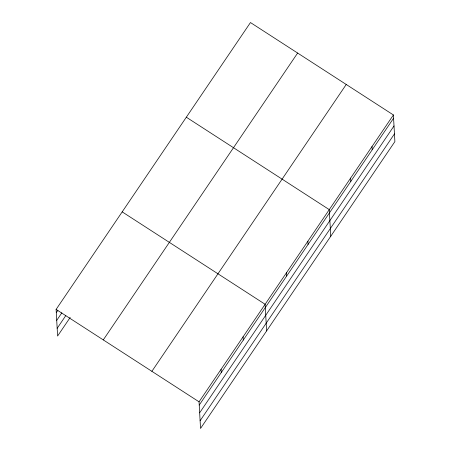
<?xml version="1.0" encoding="UTF-8"?>
<svg xmlns="http://www.w3.org/2000/svg" width="451" height="451" viewBox="0 0 451 451"><rect width="100%" height="100%" fill="white"/><g stroke="black" fill="none" stroke-linecap="round" stroke-linejoin="round"><path stroke-width="0.68" d="M70.187 317.453L57.598 336.034L56.11 309.403L250.463 22.55L393.402 114.966L394.89 141.597L200.537 428.45L199.049 401.818L393.402 114.966M56.296 312.667L57.869 310.344M56.725 320.373L61.838 312.831M57.17 328.322L65.823 315.548M103.279 339.902L297.632 53.049M151.88 371.325L346.233 84.472M199.229 405.083L393.582 118.23M199.663 412.795L394.011 125.942M200.109 420.738L394.456 133.885M186.325 117.209L329.264 209.63L330.752 236.256M122.193 211.874L265.126 304.29L266.614 330.921M56.11 309.403L199.049 401.818M372.019 146.524L372.205 149.783M350.641 178.077L350.827 181.336M307.886 241.184L308.067 244.448M286.509 272.737L286.689 276.001M243.1 336.801L243.286 340.065M221.075 369.313L221.255 372.571"/></g></svg>
